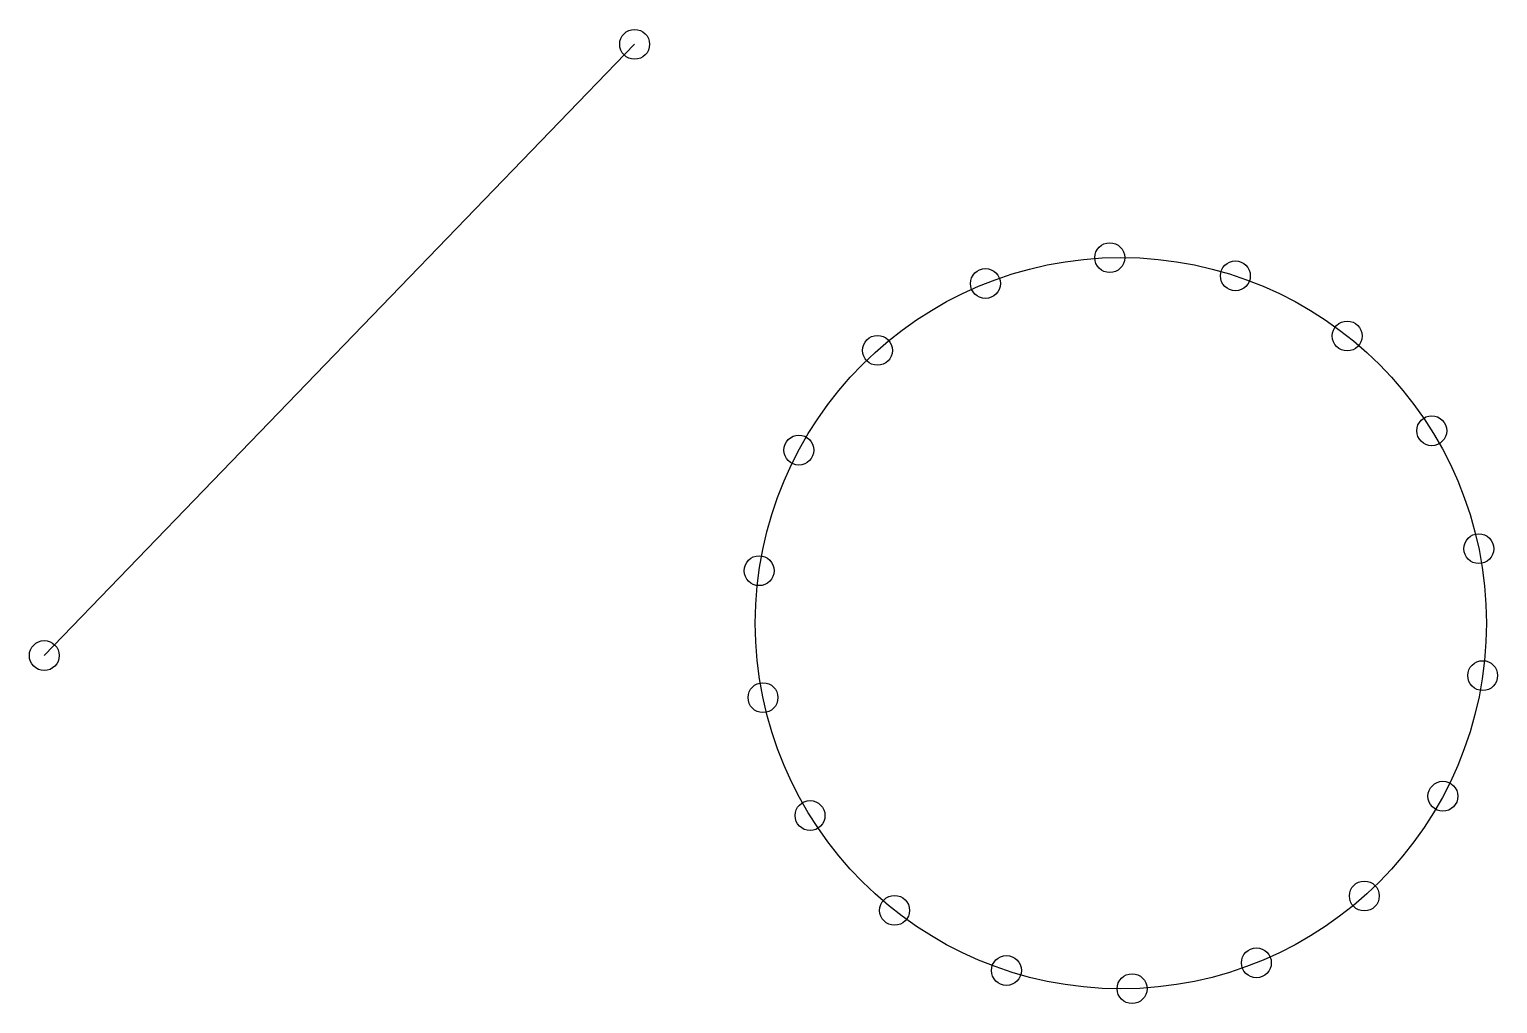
# Model space of a CAD drawing. Header units: millimetres. Extents: x -90 to 893, y -21 to 631.
import ezdxf

# ---------------------------------------------------------------- set-up
doc = ezdxf.new("R2010")
doc.units = ezdxf.units.MM

msp = doc.modelspace()

# ---------------------------------------------------------------- linework, layer by layer
msp.add_line((314.84, 621.33), (-80.31, 212.29))
for centre, radius in [((314.84, 621.33), 10), ((632.85, 478.57), 10), ((640.33, 233.98), 244.7), ((716.96, 466.38), 10), ((549.65, 461.26), 10), ((791.82, 426.15), 10), ((477.38, 416.54), 10), ((848.41, 362.75), 10), ((424.77, 349.8), 10), ((879.9, 283.82), 10), ((398.16, 269.09), 10), ((-80.31, 212.29), 10), ((882.5, 198.87), 10), ((400.76, 184.14), 10), ((855.89, 118.16), 10), ((432.25, 105.21), 10), ((803.28, 51.42), 10), ((488.84, 41.81), 10), ((563.7, 1.59), 10), ((731.01, 6.7), 10), ((647.81, -10.61), 10)]:
    msp.add_circle(centre, radius)

doc.saveas('drawing.dxf')
